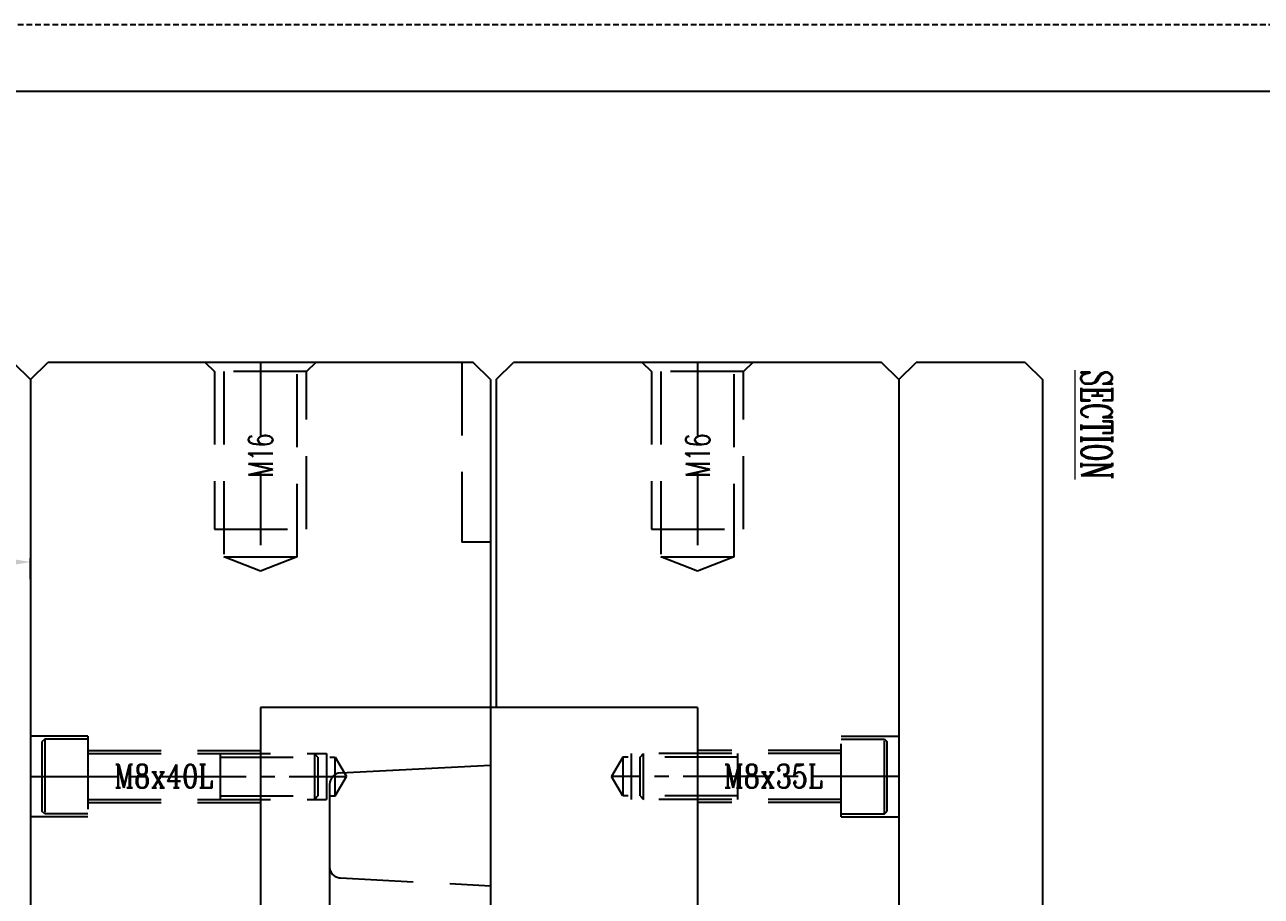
# Model space of a CAD drawing. Header units: inches. Extents: x 149964 to 151052, y -48230 to -47460.
# Drawn here: x 150165.8 to 150380.8, y -47611.5 to -47460 of the extents above; entities that cross this region are included whole.
import ezdxf

# ---------------------------------------------------------------- set-up
doc = ezdxf.new("R2010")
doc.units = ezdxf.units.IN
doc.header["$LTSCALE"] = 2
doc.header["$MEASUREMENT"] = 0
doc.header["$PDMODE"] = 3
doc.header["$PDSIZE"] = 0.3125
for name, pattern in [('CENTER2', [1.125, 0.75, -0.125, 0.125, -0.125]), ('DASHED', [0.75, 0.5, -0.25]), ('HIDDEN', [9.525, 6.35, -3.175])]:
    doc.linetypes.add(name, pattern=pattern)
doc.layers.get('0').update_dxf_attribs({"linetype": 'CONTINUOUS'})
doc.layers.get('Defpoints').update_dxf_attribs({"linetype": 'CONTINUOUS'})
for name, color, linetype in [('A', 7, 'CONTINUOUS'), ('CAV-COR', 1, 'CONTINUOUS'), ('Layer3', 3, 'CONTINUOUS'), ('SCREW', 52, 'HIDDEN'), ('壓塊', 157, 'CONTINUOUS')]:
    doc.layers.add(name, color=color, linetype=linetype)
doc.layers.add('dim', color=3, linetype='CONTINUOUS', lineweight=15)
doc.styles.add('ROMANC', font='romanc', dxfattribs={"width": 0.6, "height": 1})
doc.styles.get("Standard").update_dxf_attribs({"font": 'txt.shx', "width": 0.67})
doc.dimstyles.new('2.00', dxfattribs={"dimtxt": 5, "dimasz": 4, "dimexe": 0.666, "dimexo": 0.626, "dimgap": 1, "dimtad": 0, "dimzin": 0, "dimdsep": 46, "dimtxsty": 'Standard', "dimcen": 0.09, "dimclrd": 3, "dimclre": 3, "dimclrt": 7, "dimazin": 0, "dimtfac": 1, "dimtofl": 0, "dimtmove": 0, "dimatfit": 0, "dimfxl": 0, "dimtolj": 1, "dimtzin": 0, "dimarcsym": 0})

# ---------------------------------------------------------------- blocks, each defined once
blk = doc.blocks.new('*D35087')
at = {"layer": 'Defpoints', "color": 0}
for p in [(150166.79, -47553.43), (150166.79, -47557.06), (150141.79, -47562.22)]:
    blk.add_point(p, dxfattribs=at)
at = {"layer": 'dim', "color": 3, "linetype": 'ByBlock', "lineweight": -2}
for p, q in [((150141.79, -47561.6), (150141.79, -47552.76)), ((150145.79, -47553.43), (150147.15, -47553.43)), ((150162.79, -47553.43), (150161.43, -47553.43)), ((150166.79, -47556.43), (150166.79, -47552.76))]:
    blk.add_line(p, q, dxfattribs=at)
at = {"layer": 'dim', "color": 3, "linetype": 'ByBlock'}
for points in [[(150145.79, -47552.76), (150145.79, -47554.1), (150141.79, -47553.43)], [(150162.79, -47554.1), (150162.79, -47552.76), (150166.79, -47553.43)]]:
    blk.add_solid(points, dxfattribs=at)
at = {"layer": 'dim', "color": 7, "linetype": 'ByBlock', "insert": (150154.29, -47553.43), "char_height": 5, "attachment_point": 5}
blk.add_mtext('\\A1;25.00', dxfattribs=at)

msp = doc.modelspace()

# ---------------------------------------------------------------- linework, layer by layer
at = {"linetype": 'Continuous'}
for p, q in [((150163.793, -47518.723), (150166.793, -47521.723)), ((150166.793, -47521.723), (150169.793, -47518.723)), ((150243.793, -47518.723), (150169.793, -47518.723)), ((150246.793, -47521.723), (150243.793, -47518.723)), ((150247.793, -47521.723), (150250.793, -47518.723)), ((150314.793, -47518.723), (150250.793, -47518.723)), ((150317.793, -47521.723), (150314.793, -47518.723)), ((150317.793, -47521.723), (150320.793, -47518.723)), ((150339.793, -47518.723), (150320.793, -47518.723)), ((150339.793, -47518.723), (150342.793, -47521.723)), ((150166.793, -47521.723), (150166.793, -47733.723)), ((150246.793, -47521.723), (150246.793, -47578.723)), ((150247.793, -47521.723), (150247.793, -47578.723)), ((150317.793, -47521.723), (150317.793, -47618.723)), ((150342.793, -47521.723), (150342.793, -47618.723))]:
    msp.add_line(p, q, dxfattribs=at)
at = {"color": 8, "linetype": 'HIDDEN'}
for p, q in [((150216.393, -47518.723), (150197.193, -47518.723)), ((150197.193, -47518.723), (150198.793, -47520.323)), ((150206.793, -47518.723), (150206.793, -47555)), ((150216.393, -47518.723), (150214.793, -47520.323)), ((150241.793, -47518.723), (150241.793, -47549.975)), ((150292.393, -47518.723), (150273.193, -47518.723)), ((150273.193, -47518.723), (150274.793, -47520.323)), ((150282.793, -47518.723), (150282.793, -47555)), ((150292.393, -47518.723), (150290.793, -47520.323)), ((150214.793, -47520.323), (150198.793, -47520.323)), ((150198.793, -47520.323), (150198.793, -47547.723)), ((150200.393, -47520.323), (150200.393, -47552.523)), ((150213.193, -47552.523), (150213.193, -47520.323)), ((150214.793, -47547.723), (150214.793, -47520.323)), ((150290.793, -47520.323), (150274.793, -47520.323)), ((150274.793, -47520.323), (150274.793, -47547.723)), ((150276.393, -47520.323), (150276.393, -47552.523)), ((150289.193, -47552.523), (150289.193, -47520.323)), ((150290.793, -47547.723), (150290.793, -47520.323)), ((150198.793, -47547.723), (150214.793, -47547.723)), ((150274.793, -47547.723), (150290.793, -47547.723)), ((150246.793, -47549.975), (150241.793, -47549.975)), ((150200.393, -47552.523), (150213.193, -47552.523)), ((150206.793, -47555), (150200.393, -47552.523)), ((150213.193, -47552.523), (150206.793, -47555)), ((150276.393, -47552.523), (150289.193, -47552.523)), ((150282.793, -47555), (150276.393, -47552.523)), ((150289.193, -47552.523), (150282.793, -47555))]:
    msp.add_line(p, q, dxfattribs=at)
at = {"linetype": 'HIDDEN'}
for p, q in [((150176.793, -47583.723), (150166.793, -47583.723)), ((150176.793, -47583.723), (150176.793, -47597.723)), ((150307.793, -47597.723), (150307.793, -47583.723)), ((150307.793, -47583.723), (150317.793, -47583.723)), ((150176.793, -47586.223), (150206.793, -47586.223)), ((150307.793, -47586.223), (150282.793, -47586.223)), ((150176.793, -47595.223), (150206.793, -47595.223)), ((150307.793, -47595.223), (150282.793, -47595.223)), ((150176.793, -47597.723), (150166.793, -47597.723)), ((150307.793, -47597.723), (150317.793, -47597.723))]:
    msp.add_line(p, q, dxfattribs=at)
at = {"layer": 'A', "linetype": 'DASHED'}
msp.add_line((151052.103, -47460.013), (149963.877, -47460.013), dxfattribs=at)
at = {"layer": 'A'}
msp.add_line((151040.48, -47471.637), (149975.501, -47471.637), dxfattribs=at)
at = {"layer": 'CAV-COR'}
for p, q in [((150206.793, -47578.723), (150206.793, -47733.723)), ((150282.793, -47578.723), (150206.793, -47578.723)), ((150246.793, -47578.723), (150246.793, -47758.723)), ((150282.793, -47578.723), (150282.793, -47758.723))]:
    msp.add_line(p, q, dxfattribs=at)
at = {"layer": 'SCREW'}
for p, q in [((150169.293, -47584.223), (150168.793, -47584.723)), ((150168.793, -47584.723), (150168.793, -47596.723)), ((150169.293, -47584.223), (150169.293, -47597.223)), ((150176.793, -47584.223), (150169.293, -47584.223)), ((150307.793, -47584.223), (150315.293, -47584.223)), ((150315.293, -47584.223), (150315.793, -47584.723)), ((150315.293, -47597.223), (150315.293, -47584.223)), ((150315.793, -47596.723), (150315.793, -47584.723)), ((150176.793, -47586.723), (150218.293, -47586.723)), ((150199.793, -47586.723), (150199.793, -47594.723)), ((150199.793, -47587.348), (150219.793, -47587.348)), ((150216.168, -47586.723), (150216.168, -47594.723)), ((150216.793, -47587.348), (150216.168, -47586.723)), ((150216.793, -47587.348), (150216.793, -47594.098)), ((150218.293, -47586.723), (150218.293, -47594.723)), ((150219.793, -47587.348), (150221.742, -47590.723)), ((150219.793, -47594.098), (150219.793, -47587.348)), ((150269.793, -47587.348), (150267.845, -47590.723)), ((150289.793, -47587.348), (150269.793, -47587.348)), ((150269.793, -47587.348), (150269.793, -47594.098)), ((150307.793, -47586.723), (150271.293, -47586.723)), ((150271.293, -47594.723), (150271.293, -47586.723)), ((150272.793, -47587.348), (150273.418, -47586.723)), ((150272.793, -47594.098), (150272.793, -47587.348)), ((150273.418, -47594.723), (150273.418, -47586.723)), ((150289.793, -47594.723), (150289.793, -47586.723)), ((150219.793, -47594.098), (150221.742, -47590.723)), ((150269.793, -47594.098), (150267.845, -47590.723)), ((150199.793, -47594.098), (150219.793, -47594.098)), ((150216.793, -47594.098), (150216.168, -47594.723)), ((150289.793, -47594.098), (150269.793, -47594.098)), ((150272.793, -47594.098), (150273.418, -47594.723)), ((150176.793, -47594.723), (150218.293, -47594.723)), ((150307.793, -47594.723), (150271.293, -47594.723)), ((150169.293, -47597.223), (150168.793, -47596.723)), ((150176.793, -47597.223), (150169.293, -47597.223)), ((150307.793, -47597.223), (150315.293, -47597.223)), ((150315.293, -47597.223), (150315.793, -47596.723))]:
    msp.add_line(p, q, dxfattribs=at)
at = {"layer": 'SCREW', "linetype": 'CENTER2', "ltscale": 10}
for p, q in [((150166.793, -47590.723), (150221.742, -47590.723)), ((150317.793, -47590.723), (150267.845, -47590.723))]:
    msp.add_line(p, q, dxfattribs=at)
at = {"layer": '壓塊', "linetype": 'ByBlock'}
for p, q in [((150220.688, -47590.091), (150246.793, -47588.723)), ((150218.793, -47592.089), (150218.793, -47613.665))]:
    msp.add_line(p, q, dxfattribs=at)
at = {"layer": '壓塊', "linetype": 'HIDDEN'}
msp.add_line((150220.688, -47608.355), (150246.793, -47609.723), dxfattribs=at)
at = {"layer": '壓塊', "linetype": 'ByBlock'}
msp.add_arc((150220.793, -47592.089), 2, 93, 180, dxfattribs=at)
at = {"layer": '壓塊', "linetype": 'HIDDEN'}
msp.add_arc((150220.793, -47606.358), 2, 180, 267, dxfattribs=at)

# ---------------------------------------------------------------- texts
at = {"color": 8, "linetype": 'HIDDEN', "char_height": 4.2, "width": 28.88144, "attachment_point": 7, "rotation": 90}
for insert in [(150208.936, -47538.775), (150284.936, -47538.775)]:
    msp.add_mtext('M16', dxfattribs=dict(at, insert=insert))
at = {"layer": 'dim', "style": 'ROMANC', "width": 0.6}
msp.add_text('%%uSECTION', height=5.4, rotation=270, dxfattribs=at).set_placement((150349.495, -47520.078))
at = {"layer": 'Layer3', "style": 'ROMANC', "width": 0.8}
for s, rotation, p in [('M8x40L', 1440, (150181.339, -47592.691)), ('M8x35L', 1080, (150287.347, -47592.691))]:
    msp.add_text(s, height=4.0648, rotation=rotation, dxfattribs=at).set_placement(p)

# ---------------------------------------------------------------- dimensions: what is measured, and where the dimension line sits
at = {"layer": 'dim', "linetype": 'ByBlock'}
dim = msp.add_linear_dim(base=(150166.793, -47553.429), p1=(150141.793, -47562.223), p2=(150166.793, -47557.06), dimstyle='2.00', dxfattribs=at)
dim.commit()
dim.dimension.update_dxf_attribs({"geometry": '*D35087', "text_midpoint": (150154.293, -47553.429)})

doc.saveas('drawing.dxf')
